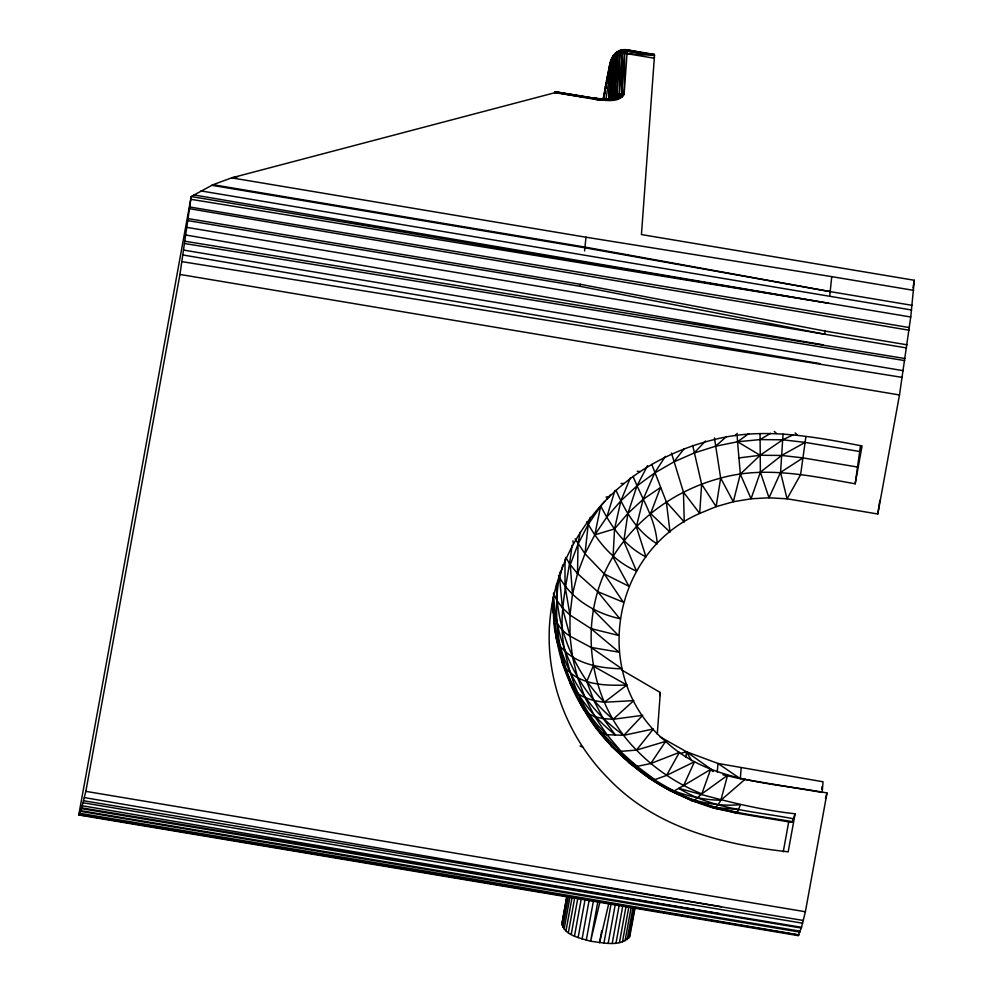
<?xml version="1.0" encoding="UTF-8"?>
<svg xmlns="http://www.w3.org/2000/svg" width="993" height="993" viewBox="0 0 993 993"><rect width="100%" height="100%" fill="white"/><g stroke="black" fill="none" stroke-linecap="round" stroke-linejoin="round"><path stroke-width="1.49" d="M653.89 54.963L654.337 54.416L622.412 50.966L614.084 54.689L611.365 59.307L609.528 66.097C610.124 57.246 617.41 48.012 627.055 49.836L654.337 54.416L654.511 55.509L641.441 234.571L914.342 280.274L910.742 317.003L899.484 394.966L877.812 514.002L787.052 498.796L769.029 497.803L760.377 472.184L760.055 433.916M608.523 99.908L611.154 64.073C612.408 56.911 620.153 52.368 627.104 53.672L654.511 55.509L627.216 50.941L624.647 49.65L624.2 50.209L627.055 49.836L627.216 50.941L624.138 93.987C619.073 103.346 604.936 100.094 596.11 99.486L555.174 92.634L231.617 177.859L213.023 184.71L191.202 196.54L78.745 814.98L798.111 935.605L801.326 928.033L805.385 911.748L827.02 792.96C772.107 782.732 708.99 782.099 665.633 741.386L636.488 750.1L621.072 751.329L606.959 734.708L594.906 716.747L585.076 697.657L577.591 677.685L572.539 657.093L569.994 636.116L569.982 615.027L572.502 594.099L577.529 573.594L578.013 544.127L580.185 532.372M555.174 92.634L555.161 91.679L596.098 98.53C604.092 99.623 617.1 102.242 621.742 93.789L624.647 49.65M596.11 99.486L596.098 98.53L555.05 91.815L554.752 92.833M686.051 757.324L686.386 751.726L659.923 736.732M608.982 99.176L611.105 61.206L612.718 56.675L615.933 53.97L615.784 52.964L617.907 52.604L619.967 54.23L619.334 93.975C615.139 101.671 603.434 99.039 596.148 98.816L555.211 91.952M692.692 445.423L701.629 484.137L699.693 513.431C610.062 552.493 590.041 678.157 665.633 741.386L650.763 763.53L637.084 766.385L632.193 765.255C610.732 746.587 589.383 725.076 578.683 698.253M783.043 434.127L780.56 472.37L787.052 498.796L800.606 474.666L805.894 436.746M560.027 572.092C549.315 629.413 563.714 687.168 600.864 732.313C619.409 758.453 646.356 775.831 673.949 791.086C710.405 810.76 752.21 814.781 792.352 821.621L795.108 813.764C755.338 809.506 717.107 798.918 678.79 788.318C713.272 809.506 754.841 811.38 793.556 818.753M609.019 99.238L611.713 58.872L614.084 54.689L610.236 63.267M657.279 734.162L660.333 692.555L621.668 669.94M741.163 768.073L740.319 778.711L822.192 792.426L823.036 781.789L718.001 763.456L686.386 751.726L680.602 753.451M717.231 772.058L718.001 763.456L740.319 778.711L722.904 774.788M572.005 545.38C568.207 580.905 556.552 615.449 565.067 651.594C571.434 682.34 583.201 713.148 606.959 734.708L623.902 735.292L653.332 728.974L636.488 750.1C654.896 769.116 677.3 783.949 701.815 793.879L727.571 775.285L720.856 800.259L718.013 804.951L715.705 807.582L713.967 808.103C679.212 797.714 645.45 780.361 620.476 753.662M584.592 250.944L585.994 237.215L231.617 177.859L237.699 176.717M911.586 310.002L829.714 296.286L831.737 276.637L585.994 237.215M558.488 575.518C570.528 598.568 594.894 613.215 619.781 618.651L597.662 591.642L577.529 573.594L584.989 553.759L588.216 524.465L590.239 517.279M636.488 750.1C581.96 695.584 575.208 601.77 623.778 541.284C647.883 510.141 682.688 488.109 720.67 478.105C765.057 465.618 811.045 475.895 855.184 483.802L862.073 445.956C813.801 436.647 763.58 427.052 714.873 439.427C688.372 445.783 663.001 456.606 640.224 471.601C591.046 504.233 556.266 558.401 550.184 617.435C543.866 676.258 566.606 736.359 608.039 778.177C655.219 827.901 722.345 844.497 788.181 851.833L795.108 813.764M78.745 814.98L81.451 808.65L85.845 791.359L179.956 274.453L191.202 196.54L910.742 317.003M855.184 483.802L860.472 445.882M580.297 284.271L825.133 331.091L824.674 334.231L580.011 286.307L580.297 284.271L188.248 218.621M912.157 305.347L830.285 291.632L584.964 247.816L585.038 247.096L213.023 184.71M877.812 514.002L879.835 500.335M714.439 437.876L720.67 478.105L716.127 506.653L699.693 513.431L683.457 492.131L671.479 453.093M603.111 99.213L609.106 68.194L612.718 56.675L611.167 98.357L610.099 100.156M603.099 99.883L610.956 62.125L609.528 66.097M603.781 99.139L605.171 91.53M605.718 88.489L606.276 85.448L605.32 87.036L608.846 71.955M561.877 923.813L566.879 896.406L562.299 922.224C562.274 935.257 580.768 938.087 590.624 941.265C602.689 942.506 622.673 948.017 630.108 935.245M562.05 925.501L567.326 896.567M562.808 927.263L568.356 896.816M564.123 929.063L569.945 897.089M565.985 930.875L572.092 897.374M568.368 932.663L574.748 897.635M571.223 934.388L577.876 897.846M574.5 936.039L581.426 897.97M578.137 937.578L585.076 899.509M582.084 938.981L589.023 900.899M586.267 940.21L593.479 900.614M597.836 901.669L590.624 941.265L599.809 902.302M601.746 930.578L599.536 942.754L608.721 903.791M603.93 943.176L611.142 903.58M608.2 943.35L615.399 903.754M612.247 943.288L619.185 905.219M659.786 695.609L660.333 692.555M616.032 943.002L622.959 904.921M619.458 942.469L626.111 905.926M622.499 941.724L628.867 906.696M625.069 940.768L631.176 907.267M627.154 939.626L632.975 907.652M628.706 938.311L634.254 907.85M629.934 933.544L630.493 930.503M631.039 927.462L631.598 924.409M632.156 921.367L633.546 913.746M634.093 910.705L634.651 907.664M629.699 936.833L635.098 907.825M783.254 851.795L788.74 821.683M821.645 789.398L822.204 786.357M912.964 287.871L914.342 280.274M606.81 82.605L607.331 79.763M608.721 77.38L607.604 78.335L608.101 75.791M611.328 62.832L609.106 68.194L606.512 80.656L606.86 79.44M609.106 68.194L608.647 70.019L611.75 58.972L615.784 52.964L613.699 55.174M608.647 70.019L610.037 64.049M562.82 564.955L559.593 578.125L562.41 607.84L569.994 636.116L590.947 647.386L621.928 668.81C599.673 668.277 574.289 664.019 559.63 645.512C552.48 632.032 554.082 615.635 552.691 600.753M605.593 86.192L607.269 79.651M825.506 798.595L827.02 792.96M597.662 591.642L623.319 602.205L604.315 573.966L584.989 553.759L594.795 534.855L606.822 517.105L614.94 490.48M697.012 801.587L713.967 808.103L736.918 813.193L740.53 804.628C704.471 808.041 667.991 794.425 640.994 770.779M607.604 78.335L608.411 75.791M606.301 99.374L610.385 99.499L612.867 96.768L615.933 53.97L617.795 55.174L617.013 94.546L613.997 97.86L605.134 99.859C579.49 96.656 602.515 98.071 605.494 100.442L615.586 96.917L622.239 97.153L619.334 93.975L614.828 95.489L609.801 100.194L611.241 62.025L612.855 57.594L614.133 58.041L612.867 96.768L618.887 95.365L623.604 95.663L621.742 93.789L622.251 49.886L615.375 53.473L614.729 55.471L617.745 51.562L620.079 51.586L622.301 53.659L619.334 93.975L624.138 93.987L624.696 53.461L622.412 50.966L619.917 50.531L617.323 52.083M712.85 771.524L710.603 769.426L701.815 793.879L694.343 800.42L691.749 800.656L672.075 790.838M630.27 477.931L620.923 500.757L614.543 528.921L613.053 557.11L628.929 586.28L604.315 573.966M661.723 785.066L670.536 790.949L673.949 791.086L683.631 785.55L694.479 761.755L666.539 775.396L654.784 779.691L650.601 779.095L628.693 762.45L627.65 760.216M610.794 61.057L613.078 57.097M647.573 465.593L636.91 485.999L627.936 513.369L623.778 541.284L636.525 571.112C614.22 561.492 598.183 542.674 586.851 521.685M666.539 775.396L679.423 752.359L650.763 763.53M665.372 456.358L654.598 473.016L643.141 499.342L636.352 526.712L645.996 556.912C624.721 546.212 611.241 526.65 600.728 506.008L604.638 501.477M606.822 517.105L620.923 500.757L636.91 485.999L654.598 473.016L673.75 461.968L684.053 448.873M610.769 61.616L611.849 59.741L612.768 59.878L609.801 100.194L610.869 99.3M626.608 50.395L627.055 49.836L649.422 54.118M606.586 499.206L610.496 494.675M735.18 435.642L737.253 433.395M673.75 461.968L694.144 453.007L705.489 441.029M596.805 99.685L600.033 99.064L600.864 100.132L610.782 99.015L613.823 100.07L615.995 97.637L614.468 96.631L611.167 98.357L614.233 55.645L615.821 56.452L614.828 95.489C607.331 103.632 616.008 94.571 620.116 98.419L620.004 96.681L617.013 94.546L619.917 50.531L619.495 51.065L622.251 49.886L624.82 50.742L627.104 53.672L654.399 58.239M793.481 434.686L782.67 439.812L760.141 455.266L740.331 474.108L733.318 501.75L716.127 506.653L701.629 484.137M694.144 453.007L715.494 446.242L726.653 436.448M745.147 779.244L720.856 800.259C694.802 799.737 668.997 791.545 647.622 776.687L654.039 780.498M792.352 821.621L791.495 822.341L736.918 813.193L721.315 808.885M615.375 53.473L617.745 51.562L614.828 95.489L617.758 96.594L618.068 97.823L617.286 99.399L613.649 98.456L607.828 99.623M560.151 652.364C568.195 684.81 589.246 714.339 615.424 734.994L603.21 718.634L593.876 700.499L586.751 681.521L593.218 666.08L626.856 685.021L604.389 702.262C593.069 700.773 580.756 698.042 573.048 688.919C561.479 666.402 555.422 641.255 553.945 616.045M748.809 433.581L737.551 441.761L715.494 446.242M857.592 467.045L803.014 457.897L780.56 472.37L769.029 497.803L751.043 498.784L733.318 501.75L720.67 478.105M683.631 785.55L710.603 769.426M859.739 451.517L805.162 442.381L781.652 455.452L760.377 472.184L751.043 498.784L740.331 474.108L737.551 441.761L760.042 439.601L770.518 433.382M610.385 99.499L612.098 98.493M610.174 99.151L611.862 98.605M612.532 97.81L613.997 97.86L609.863 100.43L607.493 99.312L597.103 99.052M738.941 457.934L760.141 455.266L781.652 455.452L803.014 457.897M603.881 99.325L602.18 99.871L596.023 98.63L599.549 99.151M606.065 497.034L609.131 496.86M90.152 815.737L87.161 815.787L90.226 816.296M760.042 439.601L782.67 439.812L805.162 442.381M626.856 685.021C605.556 685.815 580.011 685.307 565.042 667.557L556.303 638.921L555.795 631.387M621.097 483.454L624.038 483.541M596.88 99.362L601.125 99.797M83.387 815.501L78.658 814.657M738.978 809.605L715.705 807.582L691.749 800.656L689.949 798.869M637.283 471.241L640.224 471.601M596.098 98.53L600.033 99.064M181.93 261.643L902.203 377.39M190.842 199.308L828.87 303.287L193.821 194.913M185.021 241.249L905.02 358.535M184.673 243.533L904.722 360.596M83.586 800.755L803.325 920.474M81.687 807.868L801.537 927.301M81.451 808.65L801.326 928.033M628.122 50.655L631.151 51.152M634.192 51.661L637.221 52.17M640.249 52.679L643.278 53.188M646.319 53.696L649.348 54.205M554.95 92.15L576.176 95.7M579.204 96.209L582.233 96.718M585.274 97.227L588.303 97.736M591.332 98.245L594.36 98.754M554.876 92.361L557.905 92.87M560.946 93.379L563.974 93.888M567.003 94.397L570.032 94.906M573.073 95.415L576.101 95.924M579.13 96.433L582.171 96.942M831.737 276.637L913.597 290.353M211.782 185.294L584.964 247.816M200.934 190.917L829.714 296.286M189.837 207.003L909.352 327.566M187.962 220.632L580.011 286.307M825.133 331.091L906.994 344.807M187.019 227.397L906.547 347.947M183.693 250.099L903.208 370.674M179.956 274.453L899.484 394.966M85.845 791.359L805.385 911.748M83.064 802.766L802.605 923.205M80.818 810.71L800.346 931.198M80.632 811.331L800.06 932.142M79.738 813.304L471.898 878.892L798.918 934.922M93.28 816.817L96.346 817.326M99.399 817.835L107.058 819.113M110.111 819.635L113.177 820.144M116.231 820.652L119.297 821.161M122.35 821.683L125.416 822.192M128.469 822.7L131.535 823.222M134.589 823.731L137.655 824.24M140.708 824.749L143.774 825.27M146.827 825.779L160.605 828.088M163.659 828.596L166.725 829.105M169.778 829.614L172.844 830.136M175.898 830.644L178.963 831.153M204.968 835.51L208.033 836.019M211.087 836.528L214.153 837.049M217.206 837.558L220.272 838.067M223.326 838.588L226.392 839.097M229.445 839.606L232.511 840.115M252.396 843.454L255.462 843.963M258.515 844.472L261.581 844.981M264.635 845.502L267.7 846.011M270.754 846.52L273.82 847.029M276.873 847.55L279.939 848.059M282.993 848.568L286.058 849.077M289.112 849.598L292.178 850.107M299.824 851.386L302.89 851.895M305.943 852.416L309.009 852.925M347.252 859.33L350.318 859.839M353.371 860.348L356.437 860.869M359.491 861.378L362.557 861.887M394.68 867.261L397.746 867.783M400.8 868.292L403.866 868.801M406.919 869.322L409.985 869.831M413.038 870.34L416.104 870.849M419.158 871.37L422.224 871.879M442.108 875.205L445.174 875.714M448.228 876.236L451.294 876.745M454.347 877.253L457.413 877.762M460.467 878.284L463.532 878.793M466.586 879.301L469.652 879.81M489.537 883.149L492.59 883.658M495.656 884.167L498.722 884.689M543.084 892.111L546.138 892.62M549.203 893.129L552.257 893.65M590.512 900.055L593.566 900.564M596.632 901.073L599.685 901.582M602.751 902.103L605.804 902.612M608.87 903.121L611.936 903.63M79.217 814.57L798.757 935.058M189.613 208.729L909.017 330.21M182.96 254.978L820.33 363.674M82.282 805.77L719.664 913.585M590.947 647.386L619.086 652.19L590.934 628.581L569.982 615.027L562.41 607.84L556.899 600.517L553.523 593.106C555.435 640.957 575.952 688.397 613.153 719.28L642.67 715.32L623.902 735.292C580.495 705.303 553.511 653.295 553.163 600.691M84.355 797.578L721.452 906.77M185.939 235.031L823.147 344.819M585.038 247.096L830.285 291.632M713.967 808.103L737.774 812.473M596.93 99.226L599.04 99.66M590.934 628.581L618.366 635.383L593.181 609.925M596.148 98.816L600.864 100.132M621.072 751.329L615.548 749.603L611.564 746.339L604.079 736.707M606.959 734.708L600.864 732.313L596.458 728.564L584.815 710.392M580.086 745.966L582.854 747.232M674.955 791.992L677.685 793.246M685.865 796.994L688.596 798.235M656.596 782.012L659.166 783.539M760.141 455.266L737.551 441.761L737.203 436.113M713.421 770.878L686.386 751.726L691.674 760.65M597.637 728.006L593.789 723.475C608.101 747.729 633.075 762.698 654.784 779.691M569.994 636.116C555.993 627.663 550.159 612.036 553.523 596.172M774.267 431.446L776.563 433.469M632.193 765.255L611.564 746.339L609.764 742.764M637.084 766.385C608.572 741.287 578.993 713.396 568.021 675.811M795.157 432.886L797.267 435.095M651.805 464.439L666.377 501.974L684.251 521.97L683.457 492.131M577.529 573.594L570.255 564.744L565.725 557.396M593.789 723.475L597.538 728.291M600.343 731.903L602.205 734.311M584.989 553.759L575.121 538.889M586.404 712.465L580.669 703.913L583.152 707.798M588.874 716.139L590.512 718.584M569.957 683.122L583.561 709.337L588.328 713.632L594.906 716.747L603.21 718.634L613.153 719.28L633.795 700.599L604.389 702.262C573.817 671.032 556.08 627.613 556.552 583.896M616.008 490.306C625.28 511.296 636.923 531.727 657.217 543.866C655.715 519.016 641.85 498.846 633.112 476.392M561.802 661.363L573.048 688.919M797.838 934.761L798.111 935.605M569.982 615.027L565.029 586.081L564.98 559.171M572.899 540.837L573.408 543.829M666.377 501.974L670.027 532.161L650.614 513.542L660.494 487.489L643.141 499.342L627.936 513.369L614.543 528.921L594.795 534.855L600.728 506.008L588.216 524.465L578.013 544.127L570.255 564.744L572.502 594.099M553.622 611.514L552.691 603.843L553.635 612.991M554.181 616.119L554.553 619.185M555.112 623.803L555.484 626.868M603.645 98.357A33.228 1.204 -80.5 0 1 609.739 69.386A33.228 1.204 -80.5 0 1 605.755 100.231"/></g></svg>
